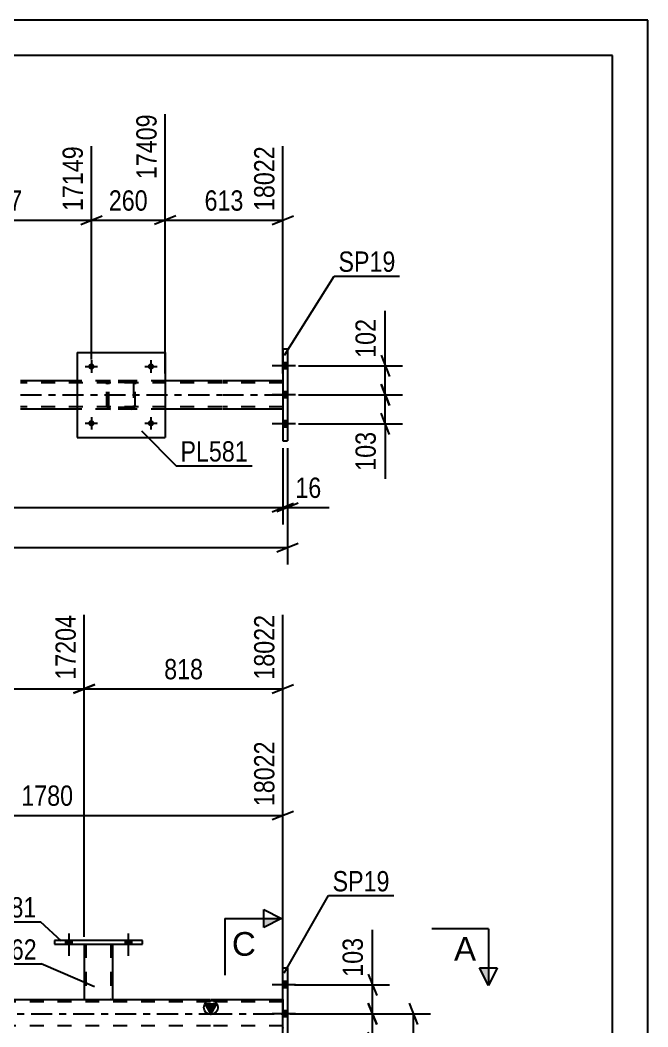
# Model space of a CAD drawing. Header units: millimetres. Extents: x 0 to 841, y 0 to 594.
# Drawn here: x 752.4 to 841, y 452 to 594 of the extents above; entities that cross this region are included whole.
import ezdxf

# ---------------------------------------------------------------- set-up
doc = ezdxf.new("R2010")
doc.units = ezdxf.units.MM
doc.linetypes.add('DXK_LINE_DOT2', pattern=[3.9198, 1.9599, -1.9599])
doc.linetypes.add('DXK_LINE_DOT3', pattern=[5.9187, 2.979, -0.9799, 0.9799, -0.9799])
doc.styles.add('Arial', font='ARIAL.TTF', dxfattribs={"height": 0.2})
doc.styles.add('Arial Narrow', font='ARIALN.TTF', dxfattribs={"height": 0.2})

# ---------------------------------------------------------------- blocks, each defined once
blk = doc.blocks.new('Unknown-318933943-1135')
at = {"color": 5, "linetype": 'Continuous'}
for p, q in [((841, 594), (0, 594)), ((841, 0), (841, 594)), ((836, 589), (5, 589)), ((836, 5), (836, 589))]:
    blk.add_line(p, q, dxfattribs=at)
blk = doc.blocks.new('Part-318933943-26408 - 26293')
at = {"color": 2, "linetype": 'Continuous'}
for p, q in [((760.49, 547.15), (760.49, 535.15)), ((760.49, 547.15), (772.89, 547.15)), ((772.89, 547.15), (772.89, 535.15)), ((760.49, 535.15), (772.89, 535.15))]:
    blk.add_line(p, q, dxfattribs=at)
blk = doc.blocks.new('Part-318933943-26308 - 26293')
at = {"color": 2, "linetype": 'Continuous'}
for p, q in [((760.49, 543.15), (752.49, 543.15)), ((780.89, 543.15), (772.89, 543.15)), ((789.51, 543.15), (780.99, 543.15)), ((760.49, 539.15), (752.49, 539.15)), ((780.89, 539.15), (772.89, 539.15)), ((789.51, 539.15), (780.99, 539.15))]:
    blk.add_line(p, q, dxfattribs=at)
at = {"color": 7, "linetype": 'DXK_LINE_DOT2'}
for p, q in [((780.89, 542.83), (752.49, 542.83)), ((772.89, 543.15), (760.49, 543.15)), ((789.51, 542.83), (780.99, 542.83)), ((789.51, 543.15), (789.51, 539.15)), ((780.89, 539.47), (752.49, 539.47)), ((772.89, 539.15), (760.49, 539.15)), ((789.51, 539.47), (780.99, 539.47))]:
    blk.add_line(p, q, dxfattribs=at)
at = {"color": 7, "linetype": 'DXK_LINE_DOT3'}
for p, q in [((752.49, 541.15), (780.89, 541.15)), ((780.99, 541.15), (789.51, 541.15))]:
    blk.add_line(p, q, dxfattribs=at)
blk = doc.blocks.new('Part-318933943-26311 - 26293')
at = {"color": 2, "linetype": 'Continuous'}
for p, q in [((789.51, 547.65), (790.15, 547.65)), ((789.51, 547.65), (789.51, 534.65)), ((790.15, 547.65), (790.15, 534.65)), ((789.51, 534.65), (790.15, 534.65))]:
    blk.add_line(p, q, dxfattribs=at)
blk = doc.blocks.new('Part-318933943-26407 - 26293')
at = {"color": 7, "linetype": 'DXK_LINE_DOT2'}
for p, q in [((764.69, 542.67), (764.72, 542.86)), ((764.72, 542.86), (764.69, 542.67)), ((764.69, 539.63), (764.69, 542.67)), ((764.93, 542.67), (764.95, 542.77)), ((764.93, 539.63), (764.93, 542.67)), ((764.95, 542.77), (765, 542.84)), ((764.98, 543.12), (765.17, 543.15)), ((765.17, 543.15), (764.98, 543.12)), ((765, 542.84), (765.08, 542.9)), ((765.08, 542.9), (765.17, 542.91)), ((768.21, 543.15), (765.17, 543.15)), ((768.21, 542.91), (765.17, 542.91)), ((768.21, 543.15), (768.39, 543.12)), ((768.39, 543.12), (768.21, 543.15)), ((768.21, 542.91), (768.3, 542.9)), ((768.3, 542.9), (768.38, 542.84)), ((768.38, 542.84), (768.43, 542.77)), ((768.43, 542.77), (768.45, 542.67)), ((768.45, 542.67), (768.45, 539.63)), ((768.65, 542.86), (768.69, 542.67)), ((768.69, 542.67), (768.65, 542.86)), ((768.69, 539.63), (768.69, 542.67)), ((764.72, 539.45), (764.69, 539.63)), ((764.69, 539.63), (764.72, 539.45)), ((764.95, 539.54), (764.93, 539.63)), ((765, 539.46), (764.95, 539.54)), ((768.43, 539.54), (768.38, 539.46)), ((768.45, 539.63), (768.43, 539.54)), ((768.69, 539.63), (768.65, 539.45)), ((768.65, 539.45), (768.69, 539.63)), ((765.17, 539.15), (764.98, 539.19)), ((764.98, 539.19), (765.17, 539.15)), ((765.08, 539.41), (765, 539.46)), ((765.17, 539.39), (765.08, 539.41)), ((768.21, 539.39), (765.17, 539.39)), ((768.21, 539.15), (765.17, 539.15)), ((768.3, 539.41), (768.21, 539.39)), ((768.39, 539.19), (768.21, 539.15)), ((768.21, 539.15), (768.39, 539.19)), ((768.38, 539.46), (768.3, 539.41))]:
    blk.add_line(p, q, dxfattribs=at)
at = {"color": 7, "linetype": 'DXK_LINE_DOT3'}
blk.add_line((766.69, 541.15), (766.69, 541.15), dxfattribs=at)
at = {"color": 7, "linetype": 'DXK_LINE_DOT2'}
for centre, start, end in [((765.17, 542.67), 112.5, 157.5), ((765.17, 542.67), 112.5, 157.5), ((768.21, 542.67), 22.5, 67.5), ((768.21, 542.67), 22.5, 67.5), ((765.17, 539.63), 202.5, 247.5), ((765.17, 539.63), 202.5, 247.5), ((768.21, 539.63), 292.5, 337.5), ((768.21, 539.63), 292.5, 337.5)]:
    blk.add_arc(centre, 0.48, start, end, dxfattribs=at)
blk = doc.blocks.new('Bolt-318933943-26411 - 26293')
at = {"linetype": 'Continuous'}
for points in [[(790.15, 544.81), (790.15, 545.69), (789.51, 545.69), (789.51, 544.81)], [(790.15, 544.81), (790.15, 545.69), (789.51, 545.69), (789.51, 544.81)], [(790.15, 544.81), (790.15, 545.69), (789.51, 545.69), (789.51, 544.81)], [(790.15, 540.71), (790.15, 541.59), (789.51, 541.59), (789.51, 540.71)], [(790.15, 540.71), (790.15, 541.59), (789.51, 541.59), (789.51, 540.71)], [(790.15, 536.61), (790.15, 537.49), (789.51, 537.49), (789.51, 536.61)], [(790.15, 536.61), (790.15, 537.49), (789.51, 537.49), (789.51, 536.61)], [(790.15, 536.61), (790.15, 537.49), (789.51, 537.49), (789.51, 536.61)]]:
    blk.add_hatch(color=1, dxfattribs=at).paths.add_polyline_path(points)
at = {"color": 1, "linetype": 'Continuous'}
for p, q in [((791.31, 545.25), (787.99, 545.25)), ((791.31, 545.25), (787.99, 545.25)), ((791.31, 545.25), (787.99, 545.25)), ((790.15, 545.69), (789.51, 545.69)), ((790.15, 545.69), (789.51, 545.69)), ((790.15, 545.69), (789.51, 545.69)), ((790.15, 544.81), (789.51, 544.81)), ((790.15, 544.81), (789.51, 544.81)), ((790.15, 544.81), (789.51, 544.81)), ((791.31, 541.15), (787.99, 541.15)), ((791.31, 541.15), (787.99, 541.15)), ((790.15, 541.59), (789.51, 541.59)), ((790.15, 541.59), (789.51, 541.59)), ((790.15, 540.71), (789.51, 540.71)), ((790.15, 540.71), (789.51, 540.71)), ((791.31, 537.05), (787.99, 537.05)), ((791.31, 537.05), (787.99, 537.05)), ((791.31, 537.05), (787.99, 537.05)), ((790.15, 537.49), (789.51, 537.49)), ((790.15, 537.49), (789.51, 537.49)), ((790.15, 537.49), (789.51, 537.49)), ((790.15, 536.61), (789.51, 536.61)), ((790.15, 536.61), (789.51, 536.61)), ((790.15, 536.61), (789.51, 536.61))]:
    blk.add_line(p, q, dxfattribs=at)
blk = doc.blocks.new('Bolt-318933943-26446 - 26293')
at = {"linetype": 'Continuous'}
for points in [[(762.93, 537.15, -1), (762.05, 537.15, -1)], [(771.33, 537.15, -1), (770.45, 537.15, -1)]]:
    blk.add_hatch(color=1, dxfattribs=at).paths.add_polyline_path(points)
at = {"color": 1, "linetype": 'Continuous'}
for p, q in [((761.61, 537.15), (763.37, 537.15)), ((762.49, 538.03), (762.49, 536.27)), ((770.01, 537.15), (771.77, 537.15)), ((770.89, 538.03), (770.89, 536.27))]:
    blk.add_line(p, q, dxfattribs=at)
blk = doc.blocks.new('Bolt-318933943-26447 - 26293')
at = {"linetype": 'Continuous'}
for points in [[(762.93, 545.15, -1), (762.05, 545.15, -1)], [(771.33, 545.15, -1), (770.45, 545.15, -1)]]:
    blk.add_hatch(color=1, dxfattribs=at).paths.add_polyline_path(points)
at = {"color": 1, "linetype": 'Continuous'}
for p, q in [((762.49, 546.03), (762.49, 544.27)), ((770.89, 546.03), (770.89, 544.27)), ((761.61, 545.15), (763.37, 545.15)), ((770.01, 545.15), (771.77, 545.15))]:
    blk.add_line(p, q, dxfattribs=at)
blk = doc.blocks.new('Part-318933943-5068 - 4933')
at = {"color": 2, "linetype": 'Continuous'}
for p, q in [((757.29, 464.18), (757.29, 463.7)), ((769.69, 464.18), (757.29, 464.18)), ((757.29, 463.7), (769.69, 463.7)), ((769.69, 463.7), (769.69, 464.18))]:
    blk.add_line(p, q, dxfattribs=at)
blk = doc.blocks.new('Part-318933943-5042 - 4933')
at = {"color": 2, "linetype": 'Continuous'}
for p, q in [((789.51, 447.36), (789.51, 460.36)), ((789.51, 460.36), (790.15, 460.36)), ((790.15, 460.36), (790.15, 447.36)), ((790.15, 447.36), (789.51, 447.36))]:
    blk.add_line(p, q, dxfattribs=at)
blk = doc.blocks.new('Bolt-318933943-5089 - 4933')
at = {"linetype": 'Continuous'}
for points in [[(789.51, 458.4), (789.51, 457.52), (790.15, 457.52), (790.15, 458.4)], [(789.51, 458.4), (789.51, 457.52), (790.15, 457.52), (790.15, 458.4)], [(789.51, 458.4), (789.51, 457.52), (790.15, 457.52), (790.15, 458.4)], [(789.51, 454.3), (789.51, 453.42), (790.15, 453.42), (790.15, 454.3)], [(789.51, 454.3), (789.51, 453.42), (790.15, 453.42), (790.15, 454.3)], [(789.51, 450.2), (789.51, 449.32), (790.15, 449.32), (790.15, 450.2)], [(789.51, 450.2), (789.51, 449.32), (790.15, 449.32), (790.15, 450.2)], [(789.51, 450.2), (789.51, 449.32), (790.15, 449.32), (790.15, 450.2)]]:
    blk.add_hatch(color=1, dxfattribs=at).paths.add_polyline_path(points)
at = {"color": 1, "linetype": 'Continuous'}
for p, q in [((791.31, 457.96), (787.99, 457.96)), ((791.31, 457.96), (787.99, 457.96)), ((791.31, 457.96), (787.99, 457.96)), ((790.15, 458.4), (789.51, 458.4)), ((790.15, 458.4), (789.51, 458.4)), ((790.15, 458.4), (789.51, 458.4)), ((790.15, 457.52), (789.51, 457.52)), ((790.15, 457.52), (789.51, 457.52)), ((790.15, 457.52), (789.51, 457.52)), ((791.31, 453.86), (787.99, 453.86)), ((791.31, 453.86), (787.99, 453.86)), ((790.15, 454.3), (789.51, 454.3)), ((790.15, 454.3), (789.51, 454.3)), ((790.15, 453.42), (789.51, 453.42)), ((790.15, 453.42), (789.51, 453.42)), ((790.15, 450.2), (789.51, 450.2)), ((790.15, 450.2), (789.51, 450.2)), ((790.15, 450.2), (789.51, 450.2)), ((791.31, 449.76), (787.99, 449.76)), ((791.31, 449.76), (787.99, 449.76)), ((791.31, 449.76), (787.99, 449.76)), ((790.15, 449.32), (789.51, 449.32)), ((790.15, 449.32), (789.51, 449.32)), ((790.15, 449.32), (789.51, 449.32))]:
    blk.add_line(p, q, dxfattribs=at)
blk = doc.blocks.new('Bolt-318933943-5135 - 4933')
at = {"linetype": 'Continuous'}
for points in [[(758.85, 463.7), (759.73, 463.7), (759.73, 464.18), (758.85, 464.18)], [(767.25, 463.7), (768.13, 463.7), (768.13, 464.18), (767.25, 464.18)]]:
    blk.add_hatch(color=1, dxfattribs=at).paths.add_polyline_path(points)
at = {"color": 1, "linetype": 'Continuous'}
for p, q in [((759.29, 465.18), (759.29, 462.06)), ((767.69, 465.18), (767.69, 462.06)), ((758.85, 464.18), (758.85, 463.7)), ((759.73, 464.18), (759.73, 463.7)), ((767.25, 464.18), (767.25, 463.7)), ((768.13, 464.18), (768.13, 463.7))]:
    blk.add_line(p, q, dxfattribs=at)
blk = doc.blocks.new('Part-318933943-5166 - 4933')
at = {"color": 2, "linetype": 'Continuous'}
for p, q in [((761.49, 463.7), (761.49, 455.86)), ((765.49, 463.7), (765.49, 455.86)), ((761.49, 455.86), (765.49, 455.86))]:
    blk.add_line(p, q, dxfattribs=at)
at = {"color": 7, "linetype": 'DXK_LINE_DOT2'}
for p, q in [((761.49, 463.7), (765.49, 463.7)), ((761.49, 463.7), (761.49, 463.7)), ((761.49, 463.7), (761.49, 463.7)), ((761.73, 463.7), (761.73, 455.86)), ((765.25, 463.7), (765.25, 455.86)), ((765.49, 463.7), (765.49, 463.7)), ((765.49, 463.7), (765.49, 463.7)), ((765.23, 455.86), (765.19, 455.86)), ((765.19, 455.86), (765.23, 455.86)), ((765.25, 455.86), (765.23, 455.86)), ((765.23, 455.86), (765.25, 455.86))]:
    blk.add_line(p, q, dxfattribs=at)
blk = doc.blocks.new('Bolt-318933943-5297 - 4933')
at = {"linetype": 'Continuous'}
for points in [[(758.85, 463.7), (759.73, 463.7), (759.73, 464.18), (758.85, 464.18)], [(767.25, 463.7), (768.13, 463.7), (768.13, 464.18), (767.25, 464.18)]]:
    blk.add_hatch(color=1, dxfattribs=at).paths.add_polyline_path(points)
at = {"color": 1, "linetype": 'Continuous'}
for p, q in [((759.29, 465.18), (759.29, 462.06)), ((767.69, 465.18), (767.69, 462.06)), ((758.85, 464.18), (758.85, 463.7)), ((759.73, 464.18), (759.73, 463.7)), ((767.25, 464.18), (767.25, 463.7)), ((768.13, 464.18), (768.13, 463.7))]:
    blk.add_line(p, q, dxfattribs=at)
blk = doc.blocks.new('Part-318933943-5313 - 4933')
at = {"linetype": 'Continuous'}
blk.add_hatch(color=2, dxfattribs=at).paths.add_polyline_path([(779.35, 453.86), (778.55, 455.26), (780.15, 455.26)])
at = {"color": 2, "linetype": 'Continuous'}
for p, q in [((73.34, 455.86), (779.29, 455.86)), ((779.39, 455.86), (789.51, 455.86)), ((779.35, 453.86), (778.55, 455.26)), ((778.55, 455.26), (780.15, 455.26)), ((780.15, 455.26), (779.35, 453.86))]:
    blk.add_line(p, q, dxfattribs=at)
at = {"color": 7, "linetype": 'DXK_LINE_DOT2'}
for p, q in [((789.51, 455.86), (789.51, 451.86)), ((779.29, 455.54), (73.34, 455.54)), ((789.51, 455.54), (779.39, 455.54)), ((779.29, 452.18), (73.34, 452.18)), ((789.51, 452.18), (779.39, 452.18))]:
    blk.add_line(p, q, dxfattribs=at)
at = {"color": 7, "linetype": 'DXK_LINE_DOT3'}
for p, q in [((73.34, 453.86), (779.29, 453.86)), ((779.39, 453.86), (789.51, 453.86))]:
    blk.add_line(p, q, dxfattribs=at)
at = {"color": 2, "linetype": 'Continuous'}
blk.add_circle((779.35, 454.76), 1, dxfattribs=at)
blk = doc.blocks.new('StraightDimension-318933943-28447 - 26293')
at = {"color": 7, "linetype": 'Continuous'}
for p, q in [((790.15, 533.65), (790.15, 517.23)), ((788.65, 519.03), (791.65, 520.23)), ((89.8, 519.63), (790.15, 519.63))]:
    blk.add_line(p, q, dxfattribs=at)
blk = doc.blocks.new('StraightDimension-318933943-28401 - 26293')
at = {"color": 7, "linetype": 'Continuous'}
for p, q in [((789.51, 533.65), (789.51, 522.87)), ((788.01, 524.67), (791.01, 525.87)), ((90.44, 525.27), (789.51, 525.27))]:
    blk.add_line(p, q, dxfattribs=at)
blk = doc.blocks.new('StraightDimension-318933943-27710 - 26293')
at = {"color": 7, "linetype": 'Continuous'}
for p, q in [((803.96, 545.25), (803.96, 552.99)), ((803.96, 545.25), (803.96, 552.99)), ((803.36, 546.75), (804.56, 543.75)), ((791.73, 545.25), (806.36, 545.25)), ((803.96, 541.15), (803.96, 545.25)), ((804.56, 539.65), (803.36, 542.65)), ((791.73, 541.15), (806.36, 541.15))]:
    blk.add_line(p, q, dxfattribs=at)
at = {"color": 0}
blk.add_wipeout([(803.21, 552.46), (799.01, 552.46), (799.01, 545.78), (803.21, 545.78)], dxfattribs=at)
at = {"color": 3, "style": 'Arial Narrow'}
blk.add_text('102', height=2.863, rotation=90.0002, dxfattribs=at).set_placement((802.61, 546.38))
blk = doc.blocks.new('StraightDimension-318933943-27711 - 26293')
at = {"color": 7, "linetype": 'Continuous'}
for p, q in [((803.36, 542.65), (804.56, 539.65)), ((791.73, 541.15), (806.36, 541.15)), ((803.96, 537.05), (803.96, 541.15)), ((804.56, 535.55), (803.36, 538.55)), ((791.73, 537.05), (806.36, 537.05)), ((803.96, 537.05), (803.96, 529.32)), ((803.96, 537.05), (803.96, 529.32))]:
    blk.add_line(p, q, dxfattribs=at)
at = {"color": 0}
blk.add_wipeout([(803.21, 536.53), (799.01, 536.53), (799.01, 529.85), (803.21, 529.85)], dxfattribs=at)
at = {"color": 3, "style": 'Arial Narrow'}
blk.add_text('103', height=2.863, rotation=90.0002, dxfattribs=at).set_placement((802.61, 530.45))
blk = doc.blocks.new('StraightDimension-318933943-27731 - 26293')
at = {"color": 7, "linetype": 'Continuous'}
for p, q in [((772.89, 544.15), (772.89, 580.72)), ((789.51, 544.15), (789.51, 576.22)), ((774.39, 566.38), (771.39, 565.18)), ((772.89, 565.78), (789.51, 565.78)), ((788.01, 565.18), (791.01, 566.38))]:
    blk.add_line(p, q, dxfattribs=at)
at = {"color": 0}
blk.add_wipeout([(784.54, 566.53), (784.54, 570.73), (777.86, 570.73), (777.86, 566.53)], dxfattribs=at)
at = {"color": 3, "style": 'Arial Narrow'}
blk.add_text('613', height=2.863, dxfattribs=at).set_placement((778.46, 567.13))
at = {"color": 0, "linetype": 'Continuous'}
blk.add_wipeout([(788.91, 576.82), (784.71, 576.82), (784.71, 566.48), (788.91, 566.48)], dxfattribs=at)
at = {"color": 3, "linetype": 'Continuous', "style": 'Arial Narrow'}
blk.add_text('18022', height=2.863, rotation=90.0002, dxfattribs=at).set_placement((788.31, 567.08))
blk = doc.blocks.new('StraightDimension-318933943-27732 - 26293')
at = {"color": 7, "linetype": 'Continuous'}
for p, q in [((772.89, 544.15), (772.89, 580.72)), ((762.49, 546.15), (762.49, 576.22)), ((760.99, 565.18), (763.99, 566.38)), ((762.49, 565.78), (772.89, 565.78)), ((774.39, 566.38), (771.39, 565.18))]:
    blk.add_line(p, q, dxfattribs=at)
at = {"color": 0}
blk.add_wipeout([(771.03, 566.53), (771.03, 570.73), (764.35, 570.73), (764.35, 566.53)], dxfattribs=at)
at = {"color": 3, "style": 'Arial Narrow'}
blk.add_text('260', height=2.863, dxfattribs=at).set_placement((764.95, 567.13))
at = {"color": 0, "linetype": 'Continuous'}
blk.add_wipeout([(772.29, 581.32), (768.09, 581.32), (768.09, 570.98), (772.29, 570.98)], dxfattribs=at)
at = {"color": 3, "linetype": 'Continuous', "style": 'Arial Narrow'}
blk.add_text('17409', height=2.863, rotation=90.0002, dxfattribs=at).set_placement((771.69, 571.58))
blk = doc.blocks.new('StraightDimension-318933943-27733 - 26293')
at = {"color": 7, "linetype": 'Continuous'}
for p, q in [((735.71, 544.15), (735.71, 580.72)), ((762.49, 546.15), (762.49, 576.22)), ((737.21, 566.38), (734.21, 565.18)), ((735.71, 565.78), (762.49, 565.78)), ((760.99, 565.18), (763.99, 566.38))]:
    blk.add_line(p, q, dxfattribs=at)
at = {"color": 0}
blk.add_wipeout([(753.35, 566.53), (753.35, 570.73), (744.84, 570.73), (744.84, 566.53)], dxfattribs=at)
at = {"color": 3, "style": 'Arial Narrow'}
blk.add_text('1017', height=2.863, dxfattribs=at).set_placement((745.44, 567.13))
at = {"color": 0, "linetype": 'Continuous'}
blk.add_wipeout([(761.89, 576.82), (757.69, 576.82), (757.69, 566.48), (761.89, 566.48)], dxfattribs=at)
at = {"color": 3, "linetype": 'Continuous', "style": 'Arial Narrow'}
blk.add_text('17149', height=2.863, rotation=90.0002, dxfattribs=at).set_placement((761.29, 567.08))
blk = doc.blocks.new('StraightDimension-318933943-28400 - 26293')
at = {"color": 7, "linetype": 'Continuous'}
for p, q in [((789.51, 533.65), (789.51, 522.87)), ((790.15, 533.65), (790.15, 522.87)), ((788.01, 524.67), (791.01, 525.87)), ((791.65, 525.87), (788.65, 524.67)), ((789.51, 525.27), (790.15, 525.27)), ((790.15, 525.27), (796.05, 525.27)), ((790.15, 525.27), (796.05, 525.27))]:
    blk.add_line(p, q, dxfattribs=at)
at = {"color": 0}
blk.add_wipeout([(795.53, 526.02), (795.53, 530.22), (790.67, 530.22), (790.67, 526.02)], dxfattribs=at)
at = {"color": 3, "style": 'Arial Narrow'}
blk.add_text('16', height=2.863, dxfattribs=at).set_placement((791.27, 526.62))
blk = doc.blocks.new('StraightDimension-318933943-6051 - 4933')
at = {"color": 7, "linetype": 'Continuous'}
for p, q in [((802.14, 457.96), (802.14, 465.7)), ((802.14, 457.96), (802.14, 465.7)), ((801.54, 459.46), (802.74, 456.46)), ((791.15, 457.96), (804.54, 457.96)), ((802.14, 453.86), (802.14, 457.96)), ((802.74, 452.36), (801.54, 455.36)), ((791.15, 453.86), (804.54, 453.86))]:
    blk.add_line(p, q, dxfattribs=at)
at = {"color": 0}
blk.add_wipeout([(801.39, 465.17), (797.19, 465.17), (797.19, 458.49), (801.39, 458.49)], dxfattribs=at)
at = {"color": 3, "style": 'Arial Narrow'}
blk.add_text('103', height=2.863, rotation=90.0002, dxfattribs=at).set_placement((800.79, 459.09))
blk = doc.blocks.new('StraightDimension-318933943-28816 - 4933')
at = {"color": 7, "linetype": 'Continuous'}
for p, q in [((710.41, 464.7), (710.41, 510.13)), ((761.49, 464.7), (761.49, 510.13)), ((711.91, 500.29), (708.91, 499.09)), ((759.99, 499.09), (762.99, 500.29)), ((710.41, 499.69), (761.49, 499.69))]:
    blk.add_line(p, q, dxfattribs=at)
at = {"color": 0}
blk.add_wipeout([(740.2, 500.44), (740.2, 504.64), (731.69, 504.64), (731.69, 500.44)], dxfattribs=at)
at = {"color": 3, "style": 'Arial Narrow'}
blk.add_text('1277', height=2.863, dxfattribs=at).set_placement((732.29, 501.04))
at = {"color": 0, "linetype": 'Continuous'}
blk.add_wipeout([(760.89, 510.73), (756.69, 510.73), (756.69, 500.39), (760.89, 500.39)], dxfattribs=at)
at = {"color": 3, "linetype": 'Continuous', "style": 'Arial Narrow'}
blk.add_text('17204', height=2.863, rotation=90.0002, dxfattribs=at).set_placement((760.29, 500.99))
blk = doc.blocks.new('StraightDimension-318933943-5720 - 4933')
at = {"color": 7, "linetype": 'Continuous'}
for p, q in [((808.55, 452.36), (807.35, 455.36)), ((790.51, 453.86), (810.35, 453.86)), ((807.95, 328), (807.95, 453.86)), ((807.35, 329.5), (808.55, 326.5)), ((738.37, 328), (810.35, 328))]:
    blk.add_line(p, q, dxfattribs=at)
at = {"color": 0}
blk.add_wipeout([(807.2, 395.19), (803, 395.19), (803, 386.67), (807.2, 386.67)], dxfattribs=at)
at = {"color": 3, "style": 'Arial Narrow'}
blk.add_text('3147', height=2.863, rotation=90.0002, dxfattribs=at).set_placement((806.6, 387.28))
blk = doc.blocks.new('StraightDimension-318933943-6041 - 4933')
at = {"color": 7, "linetype": 'Continuous'}
for p, q in [((801.54, 455.36), (802.74, 452.36)), ((791.15, 453.86), (804.54, 453.86)), ((802.14, 449.76), (802.14, 453.86)), ((802.74, 448.26), (801.54, 451.26)), ((791.15, 449.76), (804.54, 449.76)), ((802.14, 449.76), (802.14, 442.03)), ((802.14, 449.76), (802.14, 442.03))]:
    blk.add_line(p, q, dxfattribs=at)
at = {"color": 0}
blk.add_wipeout([(801.39, 449.24), (797.19, 449.24), (797.19, 442.55), (801.39, 442.55)], dxfattribs=at)
at = {"color": 3, "style": 'Arial Narrow'}
blk.add_text('103', height=2.863, rotation=90.0002, dxfattribs=at).set_placement((800.79, 443.15))
blk = doc.blocks.new('StraightDimension-318933943-28815 - 4933')
at = {"color": 7, "linetype": 'Continuous'}
for p, q in [((761.49, 464.7), (761.49, 510.13)), ((789.51, 456.86), (789.51, 510.13)), ((762.99, 500.29), (759.99, 499.09)), ((788.01, 499.09), (791.01, 500.29)), ((761.49, 499.69), (789.51, 499.69))]:
    blk.add_line(p, q, dxfattribs=at)
at = {"color": 0}
blk.add_wipeout([(778.84, 500.44), (778.84, 504.64), (772.16, 504.64), (772.16, 500.44)], dxfattribs=at)
at = {"color": 3, "style": 'Arial Narrow'}
blk.add_text('818', height=2.863, dxfattribs=at).set_placement((772.76, 501.04))
at = {"color": 0, "linetype": 'Continuous'}
blk.add_wipeout([(788.91, 510.73), (784.71, 510.73), (784.71, 500.39), (788.91, 500.39)], dxfattribs=at)
at = {"color": 3, "linetype": 'Continuous', "style": 'Arial Narrow'}
blk.add_text('18022', height=2.863, rotation=90.0002, dxfattribs=at).set_placement((788.31, 500.99))
blk = doc.blocks.new('StraightDimension-318933943-28976 - 4933')
at = {"color": 7, "linetype": 'Continuous'}
for p, q in [((723.03, 452.86), (723.03, 492.29)), ((789.51, 456.86), (789.51, 492.29)), ((724.53, 482.45), (721.53, 481.25)), ((723.03, 481.85), (789.51, 481.85)), ((788.01, 481.25), (791.01, 482.45))]:
    blk.add_line(p, q, dxfattribs=at)
at = {"color": 0}
blk.add_wipeout([(760.53, 482.6), (760.53, 486.8), (752.01, 486.8), (752.01, 482.6)], dxfattribs=at)
at = {"color": 3, "style": 'Arial Narrow'}
blk.add_text('1780', height=2.863, dxfattribs=at).set_placement((752.61, 483.2))
at = {"color": 0, "linetype": 'Continuous'}
blk.add_wipeout([(788.91, 492.89), (784.71, 492.89), (784.71, 482.55), (788.91, 482.55)], dxfattribs=at)
at = {"color": 3, "linetype": 'Continuous', "style": 'Arial Narrow'}
blk.add_text('18022', height=2.863, rotation=90.0002, dxfattribs=at).set_placement((788.31, 483.15))
blk = doc.blocks.new('Mark-318933943-28430 - 26293')
at = {"color": 0}
blk.add_wipeout([(805.38, 558.51), (805.38, 561.51), (797.35, 561.51), (797.35, 558.51)], dxfattribs=at)
blk.add_wipeout([(805.38, 558.51), (805.38, 561.51), (797.35, 561.51), (797.35, 558.51)], dxfattribs=at)
at = {"color": 30, "linetype": 'Continuous'}
for p, q in [((789.74, 546.73), (796.75, 557.91)), ((796.75, 557.91), (805.98, 557.91))]:
    blk.add_line(p, q, dxfattribs=at)
at = {"color": 3, "style": 'Arial Narrow'}
blk.add_text('SP19', height=2.863, dxfattribs=at).set_placement((797.35, 558.51))
blk = doc.blocks.new('Mark-318933943-28496 - 26293')
at = {"color": 0}
blk.add_wipeout([(784.56, 531.75), (784.56, 534.75), (775.06, 534.75), (775.06, 531.75)], dxfattribs=at)
blk.add_wipeout([(784.56, 531.75), (784.56, 534.75), (775.06, 534.75), (775.06, 531.75)], dxfattribs=at)
at = {"color": 30, "linetype": 'Continuous'}
for p, q in [((769.57, 536.08), (774.46, 531.15)), ((774.46, 531.15), (785.16, 531.15))]:
    blk.add_line(p, q, dxfattribs=at)
at = {"color": 3, "style": 'Arial Narrow'}
blk.add_text('PL581', height=2.863, dxfattribs=at).set_placement((775.06, 531.75))
blk = doc.blocks.new('Mark-318933943-5064 - 4933')
at = {"color": 0}
blk.add_wipeout([(754.73, 467.45), (754.73, 470.45), (745.23, 470.45), (745.23, 467.45)], dxfattribs=at)
blk.add_wipeout([(754.73, 467.45), (754.73, 470.45), (745.23, 470.45), (745.23, 467.45)], dxfattribs=at)
at = {"color": 30, "linetype": 'Continuous'}
for p in [(744.63, 466.85), (758.28, 464.1)]:
    blk.add_line(p, (755.33, 466.85), dxfattribs=at)
at = {"color": 3, "style": 'Arial Narrow'}
blk.add_text('PL581', height=2.863, dxfattribs=at).set_placement((745.23, 467.45))
blk = doc.blocks.new('Mark-318933943-5038 - 4933')
at = {"color": 0}
blk.add_wipeout([(804.56, 471.13), (804.56, 474.13), (796.52, 474.13), (796.52, 471.13)], dxfattribs=at)
blk.add_wipeout([(804.56, 471.13), (804.56, 474.13), (796.52, 474.13), (796.52, 471.13)], dxfattribs=at)
at = {"color": 30, "linetype": 'Continuous'}
for p, q in [((789.69, 459.6), (795.92, 470.53)), ((795.92, 470.53), (805.16, 470.53))]:
    blk.add_line(p, q, dxfattribs=at)
at = {"color": 3, "style": 'Arial Narrow'}
blk.add_text('SP19', height=2.863, dxfattribs=at).set_placement((796.52, 471.13))
blk = doc.blocks.new('Mark-318933943-5162 - 4933')
at = {"color": 0}
blk.add_wipeout([(754.79, 461.5), (754.79, 464.5), (744.74, 464.5), (744.74, 461.5)], dxfattribs=at)
blk.add_wipeout([(754.79, 461.5), (754.79, 464.5), (744.74, 464.5), (744.74, 461.5)], dxfattribs=at)
at = {"color": 30, "linetype": 'Continuous'}
for p in [(744.14, 460.9), (762.91, 457.68)]:
    blk.add_line(p, (755.39, 460.9), dxfattribs=at)
at = {"color": 3, "style": 'Arial Narrow'}
blk.add_text('M1362', height=2.863, dxfattribs=at).set_placement((744.74, 461.5))
blk = doc.blocks.new('SectionMark-318933943-6476 - 4933')
at = {"linetype": 'Continuous'}
for points in [[(786.82, 466.05), (786.82, 467.3), (789.32, 467.3)], [(786.82, 440.96), (786.82, 442.21), (789.32, 440.96)]]:
    blk.add_hatch(color=6, dxfattribs=at).paths.add_polyline_path(points)
at = {"color": 6, "linetype": 'Continuous'}
for p, q in [((786.82, 466.05), (786.82, 468.55)), ((786.82, 468.55), (789.32, 467.3)), ((781.32, 467.3), (781.32, 459.3)), ((781.32, 467.3), (789.32, 467.3)), ((789.32, 467.3), (786.82, 466.05)), ((781.32, 440.96), (781.32, 448.96)), ((789.32, 440.96), (786.82, 442.21)), ((786.82, 442.21), (786.82, 439.71)), ((781.32, 440.96), (789.32, 440.96)), ((789.32, 440.96), (786.82, 439.71))]:
    blk.add_line(p, q, dxfattribs=at)
at = {"color": 0, "linetype": 'Continuous'}
for points in [[(785.69, 462.05), (785.69, 465.55), (782.32, 465.55), (782.32, 462.05)], [(785.69, 442.71), (785.69, 446.21), (782.32, 446.21), (782.32, 442.71)]]:
    blk.add_wipeout(points, dxfattribs=at)
at = {"color": 3, "linetype": 'Continuous', "style": 'Arial'}
for p in [(782.32, 462.05), (782.32, 442.71)]:
    blk.add_text('C', height=3.34, dxfattribs=at).set_placement(p)
blk = doc.blocks.new('SectionMark-318933943-26455 - 4933')
at = {"linetype": 'Continuous'}
blk.add_hatch(color=6, dxfattribs=at).paths.add_polyline_path([(817.26, 460.36), (818.51, 460.36), (818.51, 457.86)])
at = {"color": 6, "linetype": 'Continuous'}
for p, q in [((818.51, 465.86), (810.51, 465.86)), ((818.51, 465.86), (818.51, 457.86)), ((817.26, 460.36), (819.76, 460.36)), ((818.51, 457.86), (817.26, 460.36)), ((819.76, 460.36), (818.51, 457.86))]:
    blk.add_line(p, q, dxfattribs=at)
at = {"color": 0, "linetype": 'Continuous'}
blk.add_wipeout([(816.76, 461.36), (816.76, 464.86), (813.65, 464.86), (813.65, 461.36)], dxfattribs=at)
at = {"color": 3, "linetype": 'Continuous', "style": 'Arial'}
blk.add_text('A', height=3.34, dxfattribs=at).set_placement((813.65, 461.36))

msp = doc.modelspace()

# ---------------------------------------------------------------- block references
for name in ['Unknown-318933943-1135', 'Part-318933943-26408 - 26293', 'Part-318933943-26311 - 26293', 'Bolt-318933943-26447 - 26293', 'Bolt-318933943-26411 - 26293', 'Part-318933943-26308 - 26293', 'Part-318933943-26407 - 26293', 'Bolt-318933943-26446 - 26293', 'Bolt-318933943-5135 - 4933', 'Bolt-318933943-5297 - 4933', 'Part-318933943-5068 - 4933', 'Part-318933943-5166 - 4933', 'Part-318933943-5042 - 4933', 'Bolt-318933943-5089 - 4933', 'Part-318933943-5313 - 4933']:
    msp.add_blockref(name, (0, 0))

# ---------------------------------------------------------------- next in the draw order: block references
for name in ['StraightDimension-318933943-27731 - 26293', 'StraightDimension-318933943-27710 - 26293', 'StraightDimension-318933943-28447 - 26293', 'StraightDimension-318933943-28816 - 4933', 'StraightDimension-318933943-6051 - 4933']:
    msp.add_blockref(name, (0, 0))

# ---------------------------------------------------------------- next in the draw order: block references
for name in ['StraightDimension-318933943-27732 - 26293', 'Mark-318933943-28430 - 26293', 'StraightDimension-318933943-27711 - 26293', 'StraightDimension-318933943-28401 - 26293', 'StraightDimension-318933943-28815 - 4933', 'StraightDimension-318933943-5720 - 4933']:
    msp.add_blockref(name, (0, 0))

# ---------------------------------------------------------------- next in the draw order: block references
for name in ['StraightDimension-318933943-27733 - 26293', 'Mark-318933943-28496 - 26293', 'StraightDimension-318933943-28400 - 26293', 'StraightDimension-318933943-6041 - 4933']:
    msp.add_blockref(name, (0, 0))

# ---------------------------------------------------------------- next in the draw order: block references
msp.add_blockref('StraightDimension-318933943-28976 - 4933', (0, 0))

# ---------------------------------------------------------------- next in the draw order: block references
for name in ['Mark-318933943-5038 - 4933', 'Mark-318933943-5064 - 4933']:
    msp.add_blockref(name, (0, 0))

# ---------------------------------------------------------------- next in the draw order: block references
for name in ['SectionMark-318933943-6476 - 4933', 'Mark-318933943-5162 - 4933']:
    msp.add_blockref(name, (0, 0))

# ---------------------------------------------------------------- next in the draw order: block references
msp.add_blockref('SectionMark-318933943-26455 - 4933', (0, 0))

doc.saveas('drawing.dxf')
